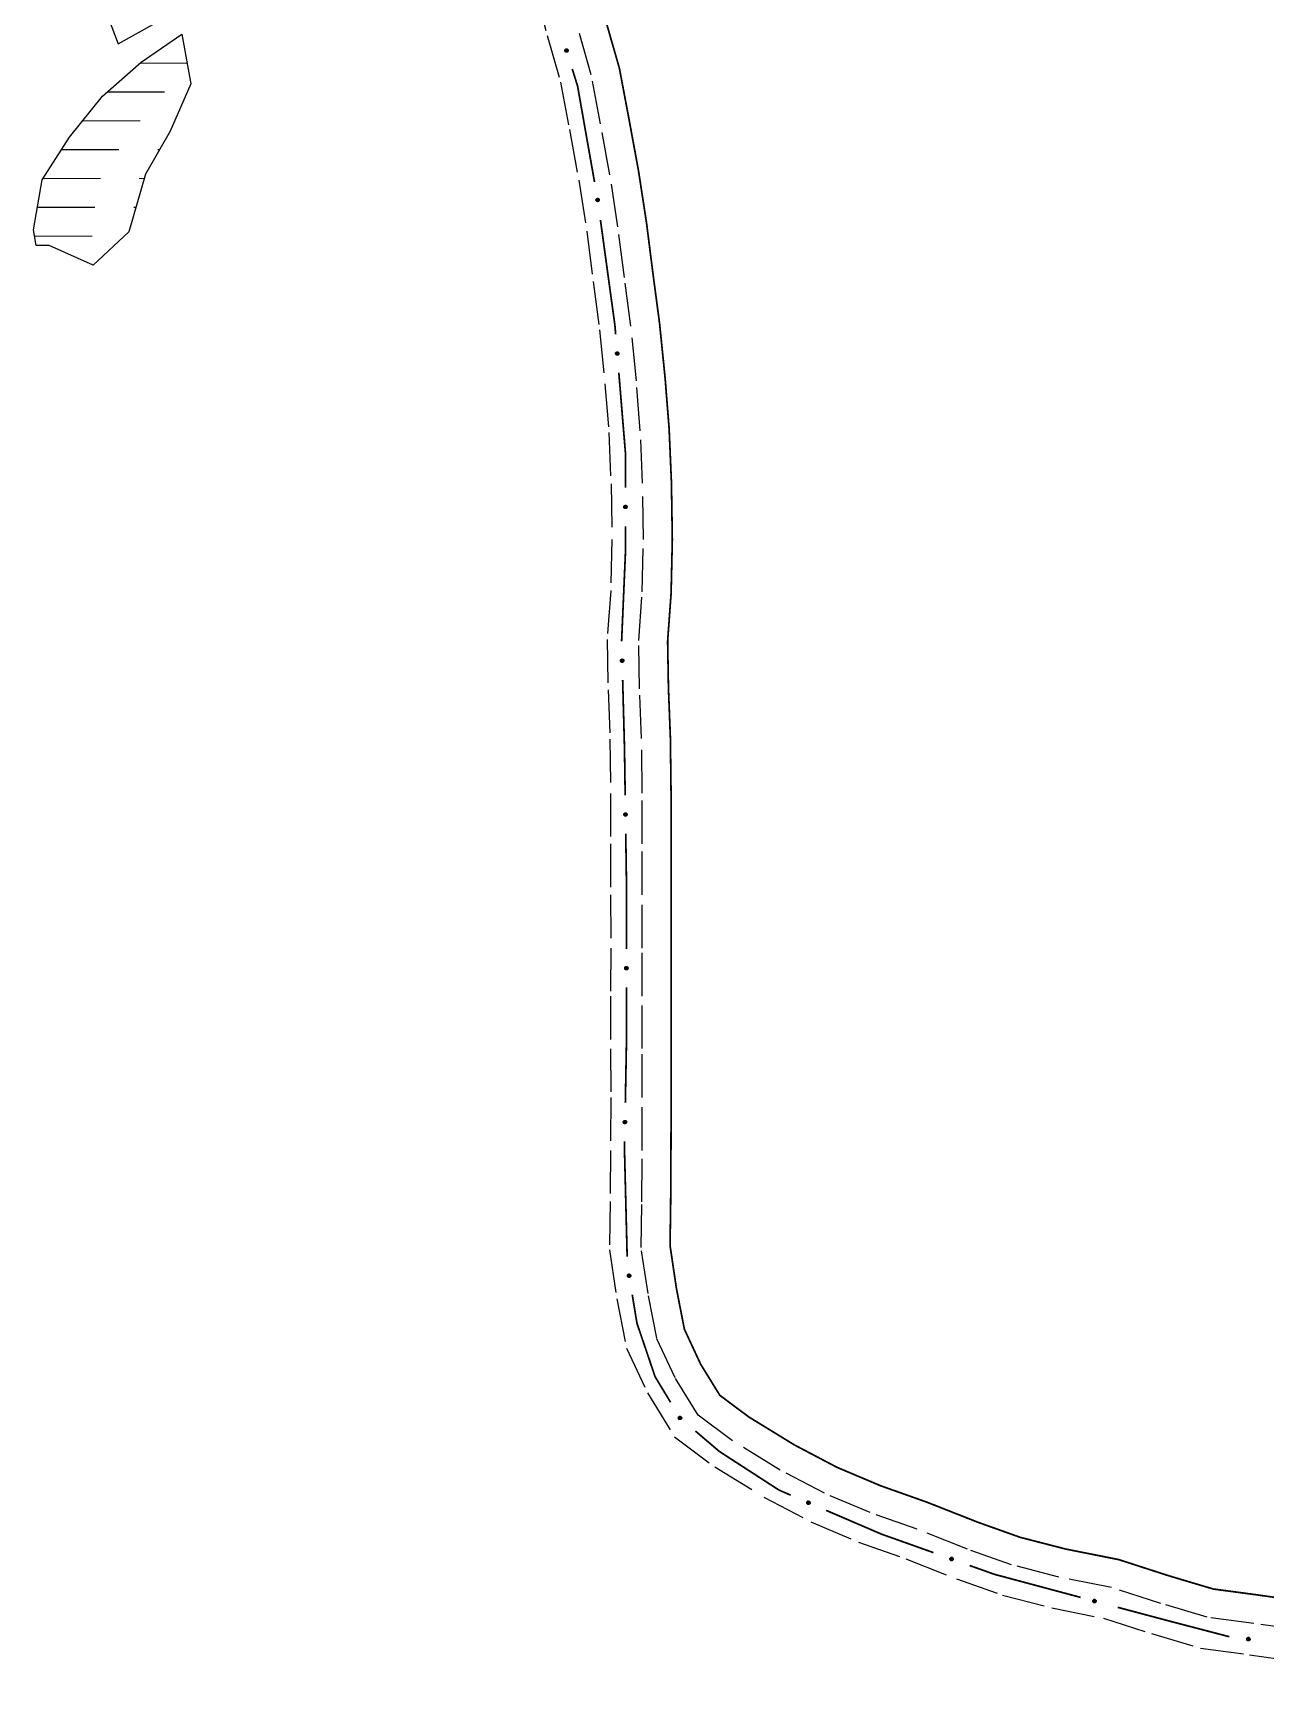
# Model space of a CAD drawing. Extents: x 208948 to 212966, y 4875285 to 4878160.
# Drawn here: x 210506.6 to 210634.7, y 4876508.2 to 4876681.8 of the extents above; entities that cross this region are included whole.
import ezdxf

# ---------------------------------------------------------------- set-up
doc = ezdxf.new("R2010")
doc.units = 0
doc.header["$LTSCALE"] = 1.5
doc.header["$MEASUREMENT"] = 0
for name, pattern in [('TRACO_00', [10, -10]), ('TRACO_12', [2.5, 2, -0.5]), ('TRACO_25', [8, 3, -1, 1, -1, 1, -1])]:
    doc.linetypes.add(name, pattern=pattern)
for name, color, linetype in [('HD-AREA-SUJ-INUND', 160, 'CONTINUOUS'), ('RU-QUADRA', 210, 'CONTINUOUS'), ('SV-EIXO-RUA-N-PAV', 6, 'CONTINUOUS'), ('SV-RUA-NAO-PAV', 7, 'CONTINUOUS')]:
    doc.layers.add(name, color=color, linetype=linetype)

# ---------------------------------------------------------------- blocks, each defined once
blk = doc.blocks.new('*X12')
at = {"layer": 'HD-AREA-SUJ-INUND', "const_width": 0.13}
for points in [[(210521.991745, 4876681.700356), (210522.023579, 4876681.700356)], [(210517.705548, 4876678.70028), (210521.705548, 4876678.701092)], [(210521.705548, 4876678.701092), (210522.570095, 4876678.700328)], [(210514.262289, 4876675.700212), (210520.262289, 4876675.701144)], [(210511.708856, 4876672.700154), (210517.708856, 4876672.701023)], [(210509.515739, 4876669.700099), (210515.515739, 4876669.700941)], [(210519.515739, 4876669.701503), (210519.718053, 4876669.700201)], [(210507.596787, 4876666.700047), (210513.596787, 4876666.700876)], [(210517.596787, 4876666.701429), (210518.126644, 4876666.700152)], [(210507.012415, 4876663.700008), (210513.012415, 4876663.700848)], [(210517.012415, 4876663.701409), (210517.256632, 4876663.70011)], [(210506.720737, 4876660.699972), (210512.720737, 4876660.700854)]]:
    blk.add_lwpolyline(points, dxfattribs=at)

msp = doc.modelspace()

# ---------------------------------------------------------------- linework, layer by layer
at = {"layer": 'HD-AREA-SUJ-INUND', "linetype": 'TRACO_00'}
msp.add_polyline3d([(210506.6, 4876661.36, 12.201756), (210507.52, 4876666.58, 12.201756), (210510.36, 4876671.02, 12.201756), (210513.78, 4876675.28, 12.201756), (210517.82, 4876678.8, 12.201756), (210522.02, 4876681.72, 12.201756), (210522.96, 4876676.56, 12.201756), (210520.82, 4876671.62, 12.201756), (210518.26, 4876667.16, 12.201756), (210516.52, 4876661.16, 12.201756), (210512.82, 4876657.7, 12.201756), (210508.24, 4876659.72, 12.201756), (210506.9, 4876659.72, 12.201756)], close=True, dxfattribs=at)
at = {"layer": 'RU-QUADRA', "linetype": 'TRACO_12', "const_width": 0.18, "flags": 128}
msp.add_lwpolyline([(210632.570808, 4876716.264493), (210636.520245, 4876712.562251), (210638.236401, 4876710.583687), (210642.658217, 4876707.073477), (210647.452532, 4876703.156293), (210651.737606, 4876699.659278), (210655.957471, 4876695.799171), (210659.777368, 4876691.920807), (210663.52981, 4876687.768104), (210667.326139, 4876683.932333), (210670.934217, 4876679.506955), (210674.794872, 4876675.506998), (210678.279344, 4876671.067741), (210681.6938, 4876667.077592), (210684.828567, 4876662.86118), (210688.97736, 4876658.064771), (210692.983246, 4876653.201202), (210696.446148, 4876649.489527), (210699.564415, 4876645.572205), (210703.156268, 4876640.975429), (210706.216966, 4876636.971434), (210709.650542, 4876632.682012), (210714.153307, 4876627.553033), (210717.442642, 4876623.203914), (210720.863342, 4876619.301707), (210724.20833, 4876614.976975), (210727.687177, 4876610.689093), (210731.153878, 4876606.568671), (210734.887277, 4876601.62831), (210739.132032, 4876597.434451), (210741.254088, 4876595.000158), (210748.469239, 4876589.089614), (210753.721705, 4876586.578935), (210758.260288, 4876584.09401), (210763.25315, 4876582.23742), (210768.394427, 4876580.444412), (210773.276003, 4876578.435576), (210779.104873, 4876577.265947), (210783.193331, 4876574.966189), (210788.845025, 4876573.173389), (210793.536731, 4876571.448769), (210797.406789, 4876569.664419), (210799.70541, 4876567.710591), (210800.861616, 4876564.61514), (210801.873581, 4876559.875341), (210802.448413, 4876554.98028), (210802.610398, 4876550.01594), (210802.832602, 4876544.279032), (210803.088993, 4876539.230773), (210802.317763, 4876534.77182), (210801.579537, 4876529.245675), (210801.154994, 4876523.909934), (210800.330301, 4876519.728159), (210798.78443, 4876515.504903), (210796.563816, 4876511.95192), (210794.12119, 4876509.368987), (210791.690033, 4876508.405795), (210787.676578, 4876508.245257), (210783.014476, 4876508.307896), (210778.835072, 4876508.872452), (210773.842492, 4876510.221023), (210768.283342, 4876511.400567), (210762.490567, 4876512.047746), (210756.838817, 4876512.629543), (210750.8009, 4876512.892501), (210745.588327, 4876513.315408), (210740.050921, 4876513.711663), (210734.689468, 4876513.996429), (210729.096094, 4876514.573681), (210723.693143, 4876514.906811), (210718.532268, 4876515.087191), (210713.046434, 4876515.406367), (210707.678207, 4876515.61827), (210702.388457, 4876515.84457), (210696.991394, 4876516.612835), (210691.68083, 4876517.222761), (210686.405575, 4876517.528726), (210680.963616, 4876517.673569), (210675.390156, 4876517.673579), (210669.929411, 4876517.673569), (210664.53838, 4876517.724047), (210659.030321, 4876517.634566), (210654.021299, 4876517.732398), (210648.874121, 4876517.830627), (210645.593199, 4876517.991773), (210639.037686, 4876518.627565), (210633.907023, 4876519.354901), (210629.279831, 4876519.973072), (210624.712478, 4876521.331658), (210619.455743, 4876523.031125), (210613.900646, 4876524.138006), (210609.194031, 4876525.353501), (210604.787757, 4876526.923871), (210599.53406, 4876528.995329), (210594.677923, 4876530.71911), (210590.132201, 4876532.64371), (210585.739698, 4876534.954111), (210580.981285, 4876537.875299), (210577.979102, 4876540.11798), (210575.982161, 4876543.354158), (210574.290027, 4876546.995755), (210573.464294, 4876551.21525), (210572.800066, 4876555.690052), (210572.863322, 4876560.208335), (210572.893505, 4876565.570892), (210572.913592, 4876571.094766), (210572.903559, 4876576.186185), (210572.903569, 4876581.643707), (210572.913581, 4876586.649388), (210572.903569, 4876592.195677), (210572.903559, 4876597.500046), (210572.903569, 4876602.778992), (210572.832053, 4876608.541175), (210572.631463, 4876613.696337), (210572.54748, 4876618.567364), (210572.908428, 4876623.562114), (210573.034679, 4876629.127656), (210572.941464, 4876635.114144), (210572.702944, 4876640.651937), (210572.288587, 4876645.914278), (210571.701486, 4876651.692586), (210571.021317, 4876656.798933), (210570.353233, 4876662.082869), (210569.506145, 4876667.578606), (210568.517046, 4876672.942174), (210567.530976, 4876678.169406), (210566.079515, 4876683.244298), (210565.095102, 4876686.981994), (210565.484271, 4876691.425011), (210565.821928, 4876697.949688), (210565.714398, 4876702.276178), (210569.869184, 4876712.845231), (210571.986666, 4876718.151165), (210574.150531, 4876722.575757), (210577.662177, 4876726.71871), (210580.330905, 4876731.556707), (210582.33456, 4876736.380826), (210585.050636, 4876742.439729), (210586.930809, 4876746.408983), (210588.891276, 4876751.636896), (210589.271955, 4876753.657619), (210591.380265, 4876751.276111), (210597.604073, 4876745.091231), (210601.845355, 4876741.575039), (210605.7574, 4876737.781242), (210607.417249, 4876736.247344), (210609.556555, 4876734.27037), (210613.559197, 4876731.0927), (210617.809117, 4876727.626454), (210621.867449, 4876724.516425), (210625.89759, 4876721.649014), (210629.993987, 4876718.179008)], close=True, dxfattribs=at)
at = {"layer": 'SV-EIXO-RUA-N-PAV'}
for points in [[(210561.974855, 4876679.842119), (210561.931262, 4876679.864293), (210561.89833, 4876679.892265), (210561.877578, 4876679.9235), (210561.866437, 4876679.955884), (210561.858771, 4876679.990297), (210561.858697, 4876680.026698), (210561.867564, 4876680.067118), (210561.889501, 4876680.111003), (210561.920372, 4876680.142856), (210561.949907, 4876680.164839), (210561.983005, 4876680.1784), (210562.016561, 4876680.185287), (210562.054375, 4876680.184114), (210562.095248, 4876680.174728), (210562.138843, 4876680.151602), (210562.170941, 4876680.123958), (210562.190219, 4876680.093218), (210562.203642, 4876680.059857), (210562.211048, 4876680.02463), (210562.210914, 4876679.988897), (210562.20139, 4876679.947761), (210562.177995, 4876679.905035), (210562.150788, 4876679.872707), (210562.120328, 4876679.853002), (210562.087186, 4876679.840527), (210562.052763, 4876679.832418), (210562.016175, 4876679.83082), (210561.974855, 4876679.842119)], [(210565.190787, 4876664.309521), (210565.150327, 4876664.336998), (210565.121171, 4876664.368886), (210565.104509, 4876664.402482), (210565.097526, 4876664.436008), (210565.094246, 4876664.471112), (210565.098747, 4876664.507234), (210565.112623, 4876664.546219), (210565.139901, 4876664.587), (210565.174531, 4876664.61472), (210565.206594, 4876664.632817), (210565.241134, 4876664.642111), (210565.275289, 4876664.644727), (210565.312656, 4876664.638811), (210565.352026, 4876664.624363), (210565.392369, 4876664.595941), (210565.420738, 4876664.564483), (210565.436001, 4876664.531564), (210565.445124, 4876664.496781), (210565.448044, 4876664.460902), (210565.443421, 4876664.425469), (210565.428803, 4876664.385856), (210565.400223, 4876664.346409), (210565.36917, 4876664.317757), (210565.336475, 4876664.302036), (210565.302028, 4876664.293824), (210565.266859, 4876664.290106), (210565.23036, 4876664.293119), (210565.190787, 4876664.309521)], [(210567.209298, 4876648.348867), (210567.171547, 4876648.379962), (210567.14546, 4876648.414406), (210567.131972, 4876648.449397), (210567.128114, 4876648.483425), (210567.128089, 4876648.518682), (210567.135906, 4876648.554234), (210567.153322, 4876648.591771), (210567.184249, 4876648.629859), (210567.22129, 4876648.654263), (210567.254887, 4876648.669323), (210567.290138, 4876648.675389), (210567.324388, 4876648.674839), (210567.361049, 4876648.665498), (210567.398917, 4876648.647477), (210567.436464, 4876648.615452), (210567.461807, 4876648.581509), (210567.473965, 4876648.547322), (210567.479838, 4876648.511844), (210567.479433, 4876648.475849), (210567.471558, 4876648.440995), (210567.453345, 4876648.402901), (210567.421246, 4876648.366261), (210567.38768, 4876648.340598), (210567.353672, 4876648.327963), (210567.318614, 4876648.322967), (210567.283252, 4876648.322511), (210567.247187, 4876648.328881), (210567.209298, 4876648.348867)], [(210568.050396, 4876632.392516), (210568.015326, 4876632.426606), (210567.992156, 4876632.463076), (210567.981586, 4876632.499056), (210567.980536, 4876632.533286), (210567.983406, 4876632.568426), (210567.994116, 4876632.603216), (210568.014556, 4876632.639196), (210568.048506, 4876632.674616), (210568.087426, 4876632.695896), (210568.122146, 4876632.708146), (210568.157776, 4876632.711296), (210568.191866, 4876632.707936), (210568.227636, 4876632.695616), (210568.263896, 4876632.674546), (210568.298686, 4876632.639546), (210568.321156, 4876632.603636), (210568.330466, 4876632.568566), (210568.333406, 4876632.532726), (210568.330046, 4876632.496886), (210568.319336, 4876632.462796), (210568.298056, 4876632.426326), (210568.263056, 4876632.392446), (210568.227496, 4876632.369626), (210568.192566, 4876632.359826), (210568.157216, 4876632.357726), (210568.121936, 4876632.360176), (210568.086516, 4876632.369486), (210568.050396, 4876632.392516)], [(210567.710906, 4876616.398956), (210567.674935, 4876616.432095), (210567.650797, 4876616.467931), (210567.639268, 4876616.503615), (210567.637301, 4876616.537805), (210567.639229, 4876616.573009), (210567.649004, 4876616.608074), (210567.668473, 4876616.644588), (210567.701463, 4876616.680904), (210567.739799, 4876616.703219), (210567.774179, 4876616.716394), (210567.809711, 4876616.720497), (210567.843879, 4876616.718051), (210567.879966, 4876616.706693), (210567.916777, 4876616.686602), (210567.952492, 4876616.652546), (210567.975916, 4876616.61725), (210567.986161, 4876616.582442), (210567.99006, 4876616.546694), (210567.987661, 4876616.510777), (210567.977867, 4876616.476412), (210567.957572, 4876616.439385), (210567.923491, 4876616.40458), (210567.888555, 4876616.380816), (210567.8539, 4876616.370085), (210567.818619, 4876616.367039), (210567.783286, 4876616.368543), (210567.747629, 4876616.376901), (210567.710906, 4876616.398956)], [(210568.054351, 4876600.404259), (210568.018783, 4876600.43783), (210567.99508, 4876600.473955), (210567.983982, 4876600.509776), (210567.982428, 4876600.543987), (210567.984781, 4876600.579165), (210567.994979, 4876600.614109), (210568.014887, 4876600.650386), (210568.048313, 4876600.686301), (210568.086916, 4876600.708151), (210568.121452, 4876600.72091), (210568.157032, 4876600.724584), (210568.191167, 4876600.721726), (210568.227115, 4876600.709933), (210568.263681, 4876600.689398), (210568.298982, 4876600.654914), (210568.321977, 4876600.619338), (210568.331802, 4876600.584409), (210568.335268, 4876600.548616), (210568.332436, 4876600.51273), (210568.322228, 4876600.478486), (210568.301487, 4876600.441707), (210568.266989, 4876600.407316), (210568.231768, 4876600.383976), (210568.196986, 4876600.373663), (210568.161671, 4876600.371044), (210568.126359, 4876600.372975), (210568.090805, 4876600.381763), (210568.054351, 4876600.404259)], [(210568.149922, 4876584.406581), (210568.114852, 4876584.440671), (210568.091682, 4876584.477141), (210568.081112, 4876584.513121), (210568.080062, 4876584.547351), (210568.082932, 4876584.582491), (210568.093642, 4876584.617281), (210568.114082, 4876584.653261), (210568.148032, 4876584.688681), (210568.186952, 4876584.709961), (210568.221672, 4876584.722211), (210568.257302, 4876584.725361), (210568.291392, 4876584.722001), (210568.327162, 4876584.709681), (210568.363422, 4876584.688611), (210568.398212, 4876584.653611), (210568.420682, 4876584.617701), (210568.429992, 4876584.582631), (210568.432932, 4876584.546791), (210568.429572, 4876584.510951), (210568.418862, 4876584.476861), (210568.397582, 4876584.440391), (210568.362582, 4876584.406511), (210568.327022, 4876584.383691), (210568.292092, 4876584.373891), (210568.256742, 4876584.371791), (210568.221462, 4876584.374241), (210568.186042, 4876584.383551), (210568.149922, 4876584.406581)], [(210568.000748, 4876568.409969), (210567.966309, 4876568.444697), (210567.943812, 4876568.481586), (210567.933904, 4876568.517753), (210567.933482, 4876568.551997), (210567.936996, 4876568.587078), (210567.948343, 4876568.621666), (210567.969439, 4876568.657265), (210568.004034, 4876568.692056), (210568.043337, 4876568.712619), (210568.078276, 4876568.72423), (210568.113958, 4876568.726725), (210568.147981, 4876568.722741), (210568.183519, 4876568.709766), (210568.219386, 4876568.688035), (210568.253528, 4876568.652402), (210568.275335, 4876568.616086), (210568.284001, 4876568.580851), (210568.286283, 4876568.544963), (210568.282266, 4876568.509191), (210568.270932, 4876568.475303), (210568.248986, 4876568.43923), (210568.213371, 4876568.405998), (210568.177398, 4876568.383834), (210568.142294, 4876568.374676), (210568.106912, 4876568.373225), (210568.071683, 4876568.376322), (210568.036439, 4876568.38628), (210568.000748, 4876568.409969)], [(210568.458877, 4876552.411249), (210568.418754, 4876552.439217), (210568.38999, 4876552.471458), (210568.373738, 4876552.505254), (210568.367165, 4876552.538863), (210568.364312, 4876552.574005), (210568.369253, 4876552.610069), (210568.383603, 4876552.648882), (210568.411376, 4876552.689328), (210568.44634, 4876552.716624), (210568.478621, 4876552.734329), (210568.513272, 4876552.743202), (210568.547457, 4876552.745401), (210568.584749, 4876552.73903), (210568.62394, 4876552.724103), (210568.663934, 4876552.695192), (210568.691917, 4876552.66339), (210568.706778, 4876552.630289), (210568.715477, 4876552.595396), (210568.717959, 4876552.559485), (210568.712905, 4876552.524111), (210568.697806, 4876552.484679), (210568.668747, 4876552.445583), (210568.637348, 4876552.417311), (210568.604463, 4876552.401989), (210568.569918, 4876552.394198), (210568.534707, 4876552.390909), (210568.498247, 4876552.394366), (210568.458877, 4876552.411249)], [(210573.813601, 4876537.593666), (210573.765952, 4876537.604692), (210573.727254, 4876537.623912), (210573.699592, 4876537.649232), (210573.680982, 4876537.67798), (210573.665256, 4876537.709536), (210573.65642, 4876537.744848), (210573.655294, 4876537.786213), (210573.66602, 4876537.83409), (210573.688314, 4876537.872438), (210573.711687, 4876537.900885), (210573.740546, 4876537.922016), (210573.771457, 4876537.93678), (210573.808441, 4876537.944745), (210573.850372, 4876537.945477), (210573.898253, 4876537.933527), (210573.936061, 4876537.914424), (210573.962174, 4876537.889231), (210573.983234, 4876537.860083), (210573.998903, 4876537.827675), (210574.007377, 4876537.792961), (210574.008038, 4876537.750742), (210573.995617, 4876537.70364), (210573.976995, 4876537.665713), (210573.952175, 4876537.639253), (210573.923011, 4876537.619165), (210573.891553, 4876537.603007), (210573.856426, 4876537.592647), (210573.813601, 4876537.593666)], [(210587.278346, 4876528.787937), (210587.233177, 4876528.769183), (210587.190521, 4876528.7623), (210587.153291, 4876528.7668), (210587.121429, 4876528.779355), (210587.09028, 4876528.79587), (210587.062548, 4876528.81945), (210587.037566, 4876528.852439), (210587.018435, 4876528.897618), (210587.014256, 4876528.941778), (210587.016715, 4876528.978514), (210587.027893, 4876529.012491), (210587.044444, 4876529.042483), (210587.06989, 4876529.070479), (210587.103568, 4876529.095469), (210587.149463, 4876529.113607), (210587.191328, 4876529.120068), (210587.227224, 4876529.11477), (210587.261312, 4876529.103316), (210587.292911, 4876529.086073), (210587.319999, 4876529.06277), (210587.3451, 4876529.028816), (210587.362402, 4876528.983281), (210587.369322, 4876528.941599), (210587.364529, 4876528.905638), (210587.352497, 4876528.872333), (210587.336312, 4876528.840888), (210587.31377, 4876528.812025), (210587.278346, 4876528.787937)], [(210602.168475, 4876522.935836), (210602.124599, 4876522.914227), (210602.082471, 4876522.904628), (210602.04503, 4876522.906735), (210602.012429, 4876522.917224), (210601.980286, 4876522.931711), (210601.951102, 4876522.953467), (210601.924059, 4876522.984789), (210601.902074, 4876523.02865), (210601.895077, 4876523.072453), (210601.895179, 4876523.10927), (210601.904159, 4876523.143894), (210601.918755, 4876523.174883), (210601.942357, 4876523.204451), (210601.974366, 4876523.231546), (210602.019005, 4876523.252586), (210602.060371, 4876523.261713), (210602.096532, 4876523.258724), (210602.131283, 4876523.249476), (210602.163921, 4876523.234293), (210602.192446, 4876523.212771), (210602.219669, 4876523.180494), (210602.239851, 4876523.13616), (210602.249426, 4876523.095007), (210602.246945, 4876523.058813), (210602.23707, 4876523.024805), (210602.222932, 4876522.992389), (210602.202284, 4876522.962142), (210602.168475, 4876522.935836)], [(210617.0385, 4876518.570834), (210616.996495, 4876518.545782), (210616.955271, 4876518.532841), (210616.917782, 4876518.531943), (210616.884446, 4876518.539788), (210616.851246, 4876518.551655), (210616.820414, 4876518.571004), (210616.79095, 4876518.60006), (210616.765523, 4876518.64202), (210616.755041, 4876518.685122), (210616.752195, 4876518.721829), (210616.758373, 4876518.75706), (210616.770442, 4876518.789119), (210616.7916, 4876518.820482), (210616.821337, 4876518.850053), (210616.864148, 4876518.874599), (210616.90465, 4876518.88701), (210616.940935, 4876518.886926), (210616.976314, 4876518.88049), (210617.010064, 4876518.867968), (210617.04022, 4876518.8488), (210617.06994, 4876518.818807), (210617.093607, 4876518.77623), (210617.106446, 4876518.735976), (210617.106872, 4876518.6997), (210617.099751, 4876518.665011), (210617.088254, 4876518.631567), (210617.070094, 4876518.599763), (210617.0385, 4876518.570834)], [(210633.06081, 4876514.630424), (210633.022421, 4876514.60012), (210632.983231, 4876514.581924), (210632.946177, 4876514.576157), (210632.912104, 4876514.579598), (210632.877643, 4876514.587044), (210632.844555, 4876514.602217), (210632.811561, 4876514.627192), (210632.780891, 4876514.665488), (210632.76489, 4876514.706859), (210632.757292, 4876514.742884), (210632.758834, 4876514.77862), (210632.766629, 4876514.811977), (210632.783527, 4876514.845825), (210632.809163, 4876514.879014), (210632.848417, 4876514.908922), (210632.88696, 4876514.926497), (210632.922947, 4876514.931134), (210632.958864, 4876514.929356), (210632.993955, 4876514.921332), (210633.026349, 4876514.906251), (210633.059719, 4876514.880379), (210633.088725, 4876514.841244), (210633.106692, 4876514.803002), (210633.111834, 4876514.76709), (210633.109287, 4876514.731769), (210633.102239, 4876514.697114), (210633.088371, 4876514.663218), (210633.06081, 4876514.630424)]]:
    msp.add_lwpolyline(points, close=True, dxfattribs=at)
for points in [[(210561.931262, 4876679.864293), (210561.858697, 4876680.026698)], [(210561.89833, 4876679.892265), (210561.858771, 4876679.990297)], [(210561.91242, 4876679.880158), (210561.862298, 4876680.000334)], [(210561.9516, 4876679.855162), (210561.865723, 4876680.039969)], [(210561.974855, 4876679.842119), (210561.867564, 4876680.067118)], [(210561.996983, 4876679.837805), (210561.881373, 4876680.086252)], [(210562.016175, 4876679.83082), (210561.889501, 4876680.111003)], [(210562.033203, 4876679.836179), (210561.905873, 4876680.122421)], [(210562.052763, 4876679.832418), (210561.920372, 4876680.142856)], [(210562.067806, 4876679.839765), (210561.93491, 4876680.148568)], [(210562.087186, 4876679.840527), (210561.949907, 4876680.164839)], [(210562.1034, 4876679.849373), (210561.969472, 4876680.170714)], [(210562.120328, 4876679.853002), (210561.983005, 4876680.1784)], [(210562.135265, 4876679.866397), (210562.001156, 4876680.179109)], [(210562.150788, 4876679.872707), (210562.016561, 4876680.185287)], [(210562.164705, 4876679.891241), (210562.037871, 4876680.180494)], [(210562.177995, 4876679.905035), (210562.054375, 4876680.184114)], [(210562.187094, 4876679.929612), (210562.076202, 4876680.176665)], [(210562.20139, 4876679.947761), (210562.095248, 4876680.174728)], [(210562.202249, 4876679.972884), (210562.119787, 4876680.155892)], [(210562.210914, 4876679.988897), (210562.138843, 4876680.151602)], [(210562.209089, 4876680.01072), (210562.157259, 4876680.131796)], [(210562.211048, 4876680.02463), (210562.170941, 4876680.123958)], [(210565.121171, 4876664.368886), (210565.094246, 4876664.471112)], [(210565.150327, 4876664.336998), (210565.098747, 4876664.507234)], [(210565.133628, 4876664.355104), (210565.099006, 4876664.480627)], [(210565.169356, 4876664.325383), (210565.107385, 4876664.519517)], [(210565.190787, 4876664.309521), (210565.112623, 4876664.546219)], [(210565.212198, 4876664.30246), (210565.128727, 4876664.563466)], [(210565.23036, 4876664.293119), (210565.139901, 4876664.587)], [(210565.247927, 4876664.296295), (210565.157579, 4876664.596269)], [(210565.266859, 4876664.290106), (210565.174531, 4876664.61472)], [(210565.282706, 4876664.295504), (210565.189671, 4876664.61856)], [(210565.302028, 4876664.293824), (210565.206594, 4876664.632817)], [(210565.319225, 4876664.300563), (210565.226743, 4876664.636187)], [(210565.336475, 4876664.302036), (210565.241134, 4876664.642111)], [(210565.352977, 4876664.313447), (210565.25923, 4876664.640534)], [(210565.36917, 4876664.317757), (210565.275289, 4876664.644727)], [(210565.385306, 4876664.334394), (210565.295828, 4876664.637293)], [(210565.400223, 4876664.346409), (210565.312656, 4876664.638811)], [(210565.412339, 4876664.369648), (210565.333374, 4876664.628678)], [(210565.428803, 4876664.385856), (210565.352026, 4876664.624363)], [(210565.432812, 4876664.410672), (210565.374003, 4876664.602593)], [(210565.443421, 4876664.425469), (210565.392369, 4876664.595941)], [(210565.444353, 4876664.447349), (210565.40815, 4876664.573979)], [(210565.448044, 4876664.460902), (210565.420738, 4876664.564483)], [(210567.14546, 4876648.414406), (210567.128089, 4876648.518682)], [(210567.156592, 4876648.399533), (210567.133707, 4876648.527716)], [(210567.171547, 4876648.379962), (210567.135906, 4876648.554234)], [(210567.189423, 4876648.36664), (210567.145641, 4876648.565667)], [(210567.209298, 4876648.348867), (210567.153322, 4876648.591771)], [(210567.229966, 4876648.33986), (210567.17095, 4876648.607457)], [(210567.247187, 4876648.328881), (210567.184249, 4876648.629859)], [(210567.264972, 4876648.330422), (210567.202706, 4876648.637457)], [(210567.283252, 4876648.322511), (210567.22129, 4876648.654263)], [(210567.29953, 4876648.326424), (210567.23672, 4876648.656689)], [(210567.318614, 4876648.322967), (210567.254887, 4876648.669323)], [(210567.33636, 4876648.328089), (210567.275261, 4876648.670818)], [(210567.353672, 4876648.327963), (210567.290138, 4876648.675389)], [(210567.371157, 4876648.337802), (210567.308011, 4876648.672147)], [(210567.38768, 4876648.340598), (210567.324388, 4876648.674839)], [(210567.405283, 4876648.355675), (210567.344153, 4876648.665541)], [(210567.421246, 4876648.366261), (210567.361049, 4876648.665498)], [(210567.435455, 4876648.388282), (210567.380743, 4876648.653496)], [(210567.453345, 4876648.402901), (210567.398917, 4876648.647477)], [(210567.459628, 4876648.427241), (210567.41879, 4876648.623771)], [(210567.471558, 4876648.440995), (210567.436464, 4876648.615452)], [(210567.474506, 4876648.462695), (210567.45015, 4876648.592126)], [(210567.479433, 4876648.475849), (210567.461807, 4876648.581509)], [(210567.992156, 4876632.463076), (210567.983406, 4876632.568426)], [(210568.002028, 4876632.447338), (210567.989747, 4876632.576968)], [(210568.015326, 4876632.426606), (210567.994116, 4876632.603216)], [(210568.032048, 4876632.411861), (210568.004757, 4876632.61381)], [(210568.050396, 4876632.392516), (210568.014556, 4876632.639196)], [(210568.070254, 4876632.381841), (210568.033412, 4876632.653381)], [(210568.086516, 4876632.369486), (210568.048506, 4876632.674616)], [(210568.104367, 4876632.369561), (210568.067525, 4876632.680672)], [(210568.121936, 4876632.360176), (210568.087426, 4876632.695896)], [(210568.13848, 4876632.362738), (210568.103003, 4876632.697046)], [(210568.157216, 4876632.357726), (210568.122146, 4876632.708146)], [(210568.175323, 4876632.361374), (210568.142574, 4876632.707962)], [(210568.192566, 4876632.359826), (210568.157776, 4876632.711296)], [(210568.2108, 4876632.368196), (210568.175323, 4876632.706598)], [(210568.227496, 4876632.369626), (210568.191866, 4876632.707936)], [(210568.246278, 4876632.383206), (210568.2108, 4876632.697046)], [(210568.263056, 4876632.392446), (210568.227636, 4876632.695616)], [(210568.279026, 4876632.413225), (210568.246278, 4876632.682036)], [(210568.298056, 4876632.426326), (210568.263896, 4876632.674546)], [(210568.306317, 4876632.450067), (210568.281755, 4876632.649288)], [(210568.319336, 4876632.462796), (210568.298686, 4876632.639546)], [(210568.324055, 4876632.484181), (210568.31041, 4876632.615175)], [(210568.330046, 4876632.496886), (210568.321156, 4876632.603636)], [(210567.650797, 4876616.467931), (210567.639229, 4876616.573009)], [(210567.661087, 4876616.452464), (210567.64534, 4876616.581718)], [(210567.674935, 4876616.432095), (210567.649004, 4876616.608074)], [(210567.692046, 4876616.417803), (210567.659358, 4876616.618949)], [(210567.710906, 4876616.398956), (210567.668473, 4876616.644588)], [(210567.731043, 4876616.388817), (210567.686943, 4876616.659273)], [(210567.747629, 4876616.376901), (210567.701463, 4876616.680904)], [(210567.765472, 4876616.377454), (210567.720313, 4876616.687468)], [(210567.783286, 4876616.368543), (210567.739799, 4876616.703219)], [(210567.799756, 4876616.371548), (210567.755339, 4876616.704786)], [(210567.818619, 4876616.367039), (210567.774179, 4876616.716394)], [(210567.836621, 4876616.37117), (210567.794604, 4876616.716758)], [(210567.8539, 4876616.370085), (210567.809711, 4876616.720497)], [(210567.871903, 4876616.37894), (210567.827377, 4876616.716271)], [(210567.888555, 4876616.380816), (210567.843879, 4876616.718051)], [(210567.906966, 4876616.394895), (210567.863098, 4876616.707672)], [(210567.923491, 4876616.40458), (210567.879966, 4876616.706693)], [(210567.938899, 4876616.42578), (210567.898965, 4876616.693618)], [(210567.957572, 4876616.439385), (210567.916777, 4876616.686602)], [(210567.965194, 4876616.46334), (210567.935307, 4876616.661831)], [(210567.977867, 4876616.476412), (210567.952492, 4876616.652546)], [(210567.982013, 4876616.497916), (210567.964865, 4876616.628497)], [(210567.987661, 4876616.510777), (210567.975916, 4876616.61725)], [(210567.99508, 4876600.473955), (210567.984781, 4876600.579165)], [(210568.005182, 4876600.458365), (210567.990997, 4876600.5878)], [(210568.018783, 4876600.43783), (210567.994979, 4876600.614109)], [(210568.03572, 4876600.423333), (210568.005463, 4876600.624859)], [(210568.054351, 4876600.404259), (210568.014887, 4876600.650386)], [(210568.074364, 4876600.393878), (210568.033533, 4876600.664847)], [(210568.090805, 4876600.381763), (210568.048313, 4876600.686301)], [(210568.108654, 4876600.382101), (210568.067241, 4876600.692636)], [(210568.126359, 4876600.372975), (210568.086916, 4876600.708151)], [(210568.142864, 4876600.37578), (210568.102474, 4876600.70953)], [(210568.161671, 4876600.371044), (210568.121452, 4876600.72091)], [(210568.179722, 4876600.374958), (210568.14188, 4876600.721027)], [(210568.196986, 4876600.373663), (210568.157032, 4876600.724584)], [(210568.215095, 4876600.382301), (210568.174645, 4876600.720145)], [(210568.231768, 4876600.383976), (210568.191167, 4876600.721726)], [(210568.250348, 4876600.397831), (210568.21026, 4876600.711116)], [(210568.266989, 4876600.407316), (210568.227115, 4876600.709933)], [(210568.282652, 4876600.428329), (210568.245954, 4876600.696629)], [(210568.301487, 4876600.441707), (210568.263681, 4876600.689398)], [(210568.309398, 4876600.465568), (210568.281909, 4876600.664406)], [(210568.322228, 4876600.478486), (210568.298982, 4876600.654914)], [(210568.326633, 4876600.499938), (210568.311063, 4876600.630718)], [(210568.332436, 4876600.51273), (210568.321977, 4876600.619338)], [(210568.091682, 4876584.477141), (210568.082932, 4876584.582491)], [(210568.101554, 4876584.461404), (210568.089273, 4876584.591033)], [(210568.114852, 4876584.440671), (210568.093642, 4876584.617281)], [(210568.131574, 4876584.425926), (210568.104283, 4876584.627875)], [(210568.149922, 4876584.406581), (210568.114082, 4876584.653261)], [(210568.16978, 4876584.395907), (210568.132938, 4876584.667447)], [(210568.186042, 4876584.383551), (210568.148032, 4876584.688681)], [(210568.203893, 4876584.383626), (210568.167051, 4876584.694737)], [(210568.221462, 4876584.374241), (210568.186952, 4876584.709961)], [(210568.238006, 4876584.376803), (210568.202529, 4876584.711111)], [(210568.256742, 4876584.371791), (210568.221672, 4876584.722211)], [(210568.274848, 4876584.375439), (210568.2421, 4876584.722027)], [(210568.292092, 4876584.373891), (210568.257302, 4876584.725361)], [(210568.310326, 4876584.382261), (210568.274848, 4876584.720663)], [(210568.327022, 4876584.383691), (210568.291392, 4876584.722001)], [(210568.345804, 4876584.397271), (210568.310326, 4876584.711111)], [(210568.362582, 4876584.406511), (210568.327162, 4876584.709681)], [(210568.378552, 4876584.427291), (210568.345804, 4876584.696102)], [(210568.397582, 4876584.440391), (210568.363422, 4876584.688611)], [(210568.405843, 4876584.464133), (210568.381281, 4876584.663353)], [(210568.418862, 4876584.476861), (210568.398212, 4876584.653611)], [(210568.423581, 4876584.498246), (210568.409936, 4876584.62924)], [(210568.429572, 4876584.510951), (210568.420682, 4876584.617701)], [(210567.943812, 4876568.481586), (210567.936996, 4876568.587078)], [(210567.953394, 4876568.46567), (210567.943493, 4876568.595503)], [(210567.966309, 4876568.444697), (210567.948343, 4876568.621666)], [(210567.982758, 4876568.429648), (210567.959177, 4876568.632064)], [(210568.000748, 4876568.409969), (210567.969439, 4876568.657265)], [(210568.020407, 4876568.398932), (210567.988553, 4876568.671102)], [(210568.036439, 4876568.38628), (210568.004034, 4876568.692056)], [(210568.054289, 4876568.386028), (210568.023161, 4876568.697762)], [(210568.071683, 4876568.376322), (210568.043337, 4876568.712619)], [(210568.088271, 4876568.37858), (210568.058933, 4876568.713483)], [(210568.106912, 4876568.373225), (210568.078276, 4876568.72423)], [(210568.125082, 4876568.37654), (210568.098697, 4876568.723671)], [(210568.142294, 4876568.374676), (210568.113958, 4876568.726725)], [(210568.160679, 4876568.382711), (210568.131415, 4876568.721706)], [(210568.177398, 4876568.383834), (210568.147981, 4876568.722741)], [(210568.196426, 4876568.397067), (210568.166712, 4876568.711505)], [(210568.213371, 4876568.405998), (210568.183519, 4876568.709766)], [(210568.22972, 4876568.426481), (210568.201908, 4876568.695847)], [(210568.248986, 4876568.43923), (210568.219386, 4876568.688035)], [(210568.257681, 4876568.462816), (210568.236779, 4876568.662453)], [(210568.270932, 4876568.475303), (210568.253528, 4876568.652402)], [(210568.276043, 4876568.496598), (210568.264803, 4876568.62782)], [(210568.282266, 4876568.509191), (210568.275335, 4876568.616086)], [(210568.38999, 4876552.471458), (210568.364312, 4876552.574005)], [(210568.402278, 4876552.457525), (210568.369188, 4876552.583461)], [(210568.418754, 4876552.439217), (210568.369253, 4876552.610069)], [(210568.437641, 4876552.427371), (210568.37804, 4876552.622246)], [(210568.458877, 4876552.411249), (210568.383603, 4876552.648882)], [(210568.480201, 4876552.403928), (210568.399916, 4876552.665931)], [(210568.498247, 4876552.394366), (210568.411376, 4876552.689328)], [(210568.515851, 4876552.397328), (210568.429165, 4876552.698381)], [(210568.534707, 4876552.390909), (210568.44634, 4876552.716624)], [(210568.550619, 4876552.396114), (210568.461526, 4876552.720279)], [(210568.569918, 4876552.394198), (210568.478621, 4876552.734329)], [(210568.587196, 4876552.400727), (210568.49881, 4876552.737453)], [(210568.604463, 4876552.401989), (210568.513272, 4876552.743202)], [(210568.621103, 4876552.413199), (210568.531348, 4876552.741404)], [(210568.637348, 4876552.417311), (210568.547457, 4876552.745401)], [(210568.653685, 4876552.433751), (210568.567903, 4876552.737718)], [(210568.668747, 4876552.445583), (210568.584749, 4876552.73903)], [(210568.681146, 4876552.468673), (210568.605342, 4876552.728645)], [(210568.697806, 4876552.484679), (210568.62394, 4876552.724103)], [(210568.702117, 4876552.509445), (210568.64565, 4876552.702067)], [(210568.712905, 4876552.524111), (210568.663934, 4876552.695192)], [(210568.714103, 4876552.545978), (210568.679446, 4876552.673039)], [(210568.717959, 4876552.559485), (210568.691917, 4876552.66339)], [(210573.813601, 4876537.593666), (210573.655294, 4876537.786213)], [(210573.765952, 4876537.604692), (210573.65642, 4876537.744848)], [(210573.78789, 4876537.600726), (210573.660044, 4876537.75942)], [(210573.836117, 4876537.594806), (210573.66409, 4876537.808109)], [(210573.727254, 4876537.623912), (210573.665256, 4876537.709536)], [(210573.856426, 4876537.592647), (210573.66602, 4876537.83409)], [(210573.743845, 4876537.615553), (210573.666263, 4876537.720127)], [(210573.871663, 4876537.601948), (210573.679161, 4876537.849113)], [(210573.891553, 4876537.603007), (210573.688314, 4876537.872438)], [(210573.904385, 4876537.613761), (210573.701048, 4876537.881482)], [(210573.923011, 4876537.619165), (210573.711687, 4876537.900885)], [(210573.936618, 4876537.631656), (210573.729262, 4876537.911298)], [(210573.952175, 4876537.639253), (210573.740546, 4876537.922016)], [(210573.963447, 4876537.655851), (210573.757992, 4876537.927075)], [(210573.976995, 4876537.665713), (210573.771457, 4876537.93678)], [(210573.98604, 4876537.687052), (210573.793294, 4876537.937258)], [(210573.995617, 4876537.70364), (210573.808441, 4876537.944745)], [(210573.998531, 4876537.729685), (210573.83142, 4876537.942771)], [(210574.008038, 4876537.750742), (210573.850372, 4876537.945477)], [(210574.002822, 4876537.775333), (210573.878724, 4876537.933104)], [(210574.007377, 4876537.792961), (210573.898253, 4876537.933527)], [(210574.000351, 4876537.813703), (210573.920895, 4876537.918739)], [(210573.998903, 4876537.827675), (210573.936061, 4876537.914424)], [(210587.336312, 4876528.840888), (210587.014256, 4876528.941778)], [(210587.352497, 4876528.872333), (210587.016715, 4876528.978514)], [(210587.31377, 4876528.812025), (210587.018435, 4876528.897618)], [(210587.340492, 4876528.8571), (210587.019352, 4876528.956543)], [(210587.320751, 4876528.828455), (210587.020383, 4876528.917483)], [(210587.356297, 4876528.890408), (210587.024952, 4876528.997209)], [(210587.364529, 4876528.905638), (210587.027893, 4876529.012491)], [(210587.295996, 4876528.801965), (210587.031981, 4876528.875365)], [(210587.278346, 4876528.787937), (210587.037566, 4876528.852439)], [(210587.364041, 4876528.925696), (210587.039139, 4876529.026756)], [(210587.369322, 4876528.941599), (210587.044444, 4876529.042483)], [(210587.253327, 4876528.778721), (210587.057018, 4876528.833411)], [(210587.364264, 4876528.964217), (210587.061927, 4876529.055577)], [(210587.233177, 4876528.769183), (210587.062548, 4876528.81945)], [(210587.362402, 4876528.983281), (210587.06989, 4876529.070479)], [(210587.208878, 4876528.765155), (210587.084936, 4876528.80507)], [(210587.349619, 4876529.00616), (210587.089728, 4876529.082242)], [(210587.190521, 4876528.7623), (210587.09028, 4876528.79587)], [(210587.3451, 4876529.028816), (210587.103568, 4876529.095469)], [(210587.326551, 4876529.045782), (210587.133826, 4876529.101901)], [(210587.319999, 4876529.06277), (210587.149463, 4876529.113607)], [(210587.302217, 4876529.075552), (210587.176483, 4876529.114753)], [(210587.292911, 4876529.086073), (210587.191328, 4876529.120068)], [(210602.222932, 4876522.992389), (210601.895077, 4876523.072453)], [(210602.23707, 4876523.024805), (210601.895179, 4876523.10927)], [(210602.226065, 4876523.008835), (210601.899216, 4876523.087513)], [(210602.202284, 4876522.962142), (210601.902074, 4876523.02865)], [(210602.239705, 4876523.043087), (210601.902201, 4876523.128454)], [(210602.208199, 4876522.978985), (210601.902746, 4876523.048599)], [(210602.246945, 4876523.058813), (210601.904159, 4876523.143894)], [(210602.245174, 4876523.078798), (210601.914468, 4876523.158849)], [(210602.18519, 4876522.950965), (210601.917018, 4876523.00731)], [(210602.249426, 4876523.095007), (210601.918755, 4876523.174883)], [(210602.168475, 4876522.935836), (210601.924059, 4876522.984789)], [(210602.24293, 4876523.117255), (210601.935364, 4876523.189069)], [(210602.239851, 4876523.13616), (210601.942357, 4876523.204451)], [(210602.144097, 4876522.925037), (210601.944689, 4876522.967045)], [(210602.124599, 4876522.914227), (210601.951102, 4876522.953467)], [(210602.22563, 4876523.158173), (210601.961401, 4876523.21746)], [(210602.100607, 4876522.908652), (210601.974365, 4876522.94055)], [(210602.219669, 4876523.180494), (210601.974366, 4876523.231546)], [(210602.082471, 4876522.904628), (210601.980286, 4876522.931711)], [(210602.200072, 4876523.196238), (210602.00415, 4876523.239902)], [(210602.192446, 4876523.212771), (210602.019005, 4876523.252586)], [(210602.173882, 4876523.224389), (210602.045896, 4876523.255459)], [(210602.163921, 4876523.234293), (210602.060371, 4876523.261713)], [(210617.099751, 4876518.665011), (210616.752195, 4876518.721829)], [(210617.088254, 4876518.631567), (210616.755041, 4876518.685122)], [(210617.100914, 4876518.683444), (210616.757659, 4876518.741513)], [(210617.090061, 4876518.648211), (210616.757961, 4876518.700465)], [(210617.106872, 4876518.6997), (210616.758373, 4876518.75706)], [(210617.074642, 4876518.617026), (210616.764596, 4876518.661959)], [(210617.070094, 4876518.599763), (210616.765523, 4876518.64202)], [(210617.103506, 4876518.719479), (210616.767453, 4876518.772793)], [(210617.106446, 4876518.735976), (210616.770442, 4876518.789119)], [(210617.053951, 4876518.587254), (210616.782127, 4876518.621945)], [(210617.09819, 4876518.757633), (210616.785861, 4876518.80459)], [(210617.0385, 4876518.570834), (210616.79095, 4876518.60006)], [(210617.093607, 4876518.77623), (210616.7916, 4876518.820482)], [(210617.077669, 4876518.797035), (210616.809541, 4876518.834974)], [(210617.015066, 4876518.558118), (210616.812934, 4876518.584025)], [(210616.996495, 4876518.545782), (210616.820414, 4876518.571004)], [(210617.06994, 4876518.818807), (210616.821337, 4876518.850053)], [(210616.973027, 4876518.538304), (210616.844636, 4876518.559991)], [(210617.049145, 4876518.83293), (210616.850356, 4876518.860767)], [(210616.955271, 4876518.532841), (210616.851246, 4876518.551655)], [(210617.04022, 4876518.8488), (210616.864148, 4876518.874599)], [(210617.020785, 4876518.858894), (210616.890723, 4876518.879616)], [(210617.010064, 4876518.867968), (210616.90465, 4876518.88701)], [(210633.109287, 4876514.731769), (210632.757292, 4876514.742884)], [(210633.111834, 4876514.76709), (210632.758834, 4876514.77862)], [(210633.108041, 4876514.750197), (210632.760149, 4876514.763112)], [(210633.102239, 4876514.697114), (210632.76489, 4876514.706859)], [(210633.105923, 4876514.786263), (210632.765789, 4876514.7954)], [(210633.101865, 4876514.713851), (210632.765789, 4876514.722453)], [(210633.106692, 4876514.803002), (210632.766629, 4876514.811977)], [(210633.090634, 4876514.680925), (210632.777377, 4876514.685136)], [(210633.095688, 4876514.8234), (210632.779904, 4876514.829322)], [(210633.088371, 4876514.663218), (210632.780891, 4876514.665488)], [(210633.088725, 4876514.841244), (210632.783527, 4876514.845825)], [(210633.070215, 4876514.859798), (210632.79943, 4876514.862529)], [(210633.073992, 4876514.648714), (210632.799966, 4876514.647744)], [(210633.059719, 4876514.880379), (210632.809163, 4876514.879014)], [(210633.06081, 4876514.630424), (210632.811561, 4876514.627192)], [(210633.039229, 4876514.614767), (210632.835445, 4876514.614154)], [(210633.037263, 4876514.891677), (210632.836542, 4876514.893413)], [(210633.022421, 4876514.60012), (210632.844555, 4876514.602217)], [(210633.026349, 4876514.906251), (210632.848417, 4876514.908922)], [(210633.000126, 4876514.589651), (210632.870004, 4876514.59445)], [(210633.005767, 4876514.91373), (210632.874114, 4876514.917354)], [(210632.983231, 4876514.581924), (210632.877643, 4876514.587044)], [(210632.993955, 4876514.921332), (210632.88696, 4876514.926497)]]:
    msp.add_lwpolyline(points, dxfattribs=at)
at = {"layer": 'SV-EIXO-RUA-N-PAV', "const_width": 0.18}
for points in [[(210563.184178, 4876676.313737), (210562.629776, 4876678.101683)], [(210563.206435, 4876676.187613), (210563.184178, 4876676.313737)], [(210564.944288, 4876666.339778), (210563.206435, 4876676.187613)], [(210567.065691, 4876651.432242), (210565.560288, 4876662.388228)], [(210567.14297, 4876650.494347), (210567.065691, 4876651.432242)], [(210568.160476, 4876638.145524), (210567.471445, 4876646.507857)], [(210568.160476, 4876637.536196), (210568.160476, 4876638.145524)], [(210568.160476, 4876634.536196), (210568.160476, 4876637.536196)], [(210568.160476, 4876627.794823), (210568.160476, 4876630.536196)], [(210567.762373, 4876618.58867), (210568.149303, 4876627.536438)], [(210568.149303, 4876627.536438), (210568.160476, 4876627.794823)], [(210567.763547, 4876618.544815), (210567.762373, 4876618.58867)], [(210568.060951, 4876607.44176), (210567.870652, 4876614.54625)], [(210568.074081, 4876606.548894), (210568.060951, 4876607.44176)], [(210568.132898, 4876602.549327), (210568.074081, 4876606.548894)], [(210568.260002, 4876593.906227), (210568.191715, 4876598.549759)], [(210568.260002, 4876593.550261), (210568.260002, 4876593.906227)], [(210568.260002, 4876586.550261), (210568.260002, 4876593.550261)], [(210568.260002, 4876576.538944), (210568.260002, 4876582.550261)], [(210568.241865, 4876575.550428), (210568.260002, 4876576.538944)], [(210568.150137, 4876570.551269), (210568.241865, 4876575.550428)], [(210568.060951, 4876565.690612), (210568.076755, 4876566.551942)], [(210568.064398, 4876565.55213), (210568.060951, 4876565.690612)], [(210568.338172, 4876554.555538), (210568.064398, 4876565.55213)], [(210569.354788, 4876547.626647), (210568.867814, 4876550.59719)], [(210569.672809, 4876546.689322), (210569.354788, 4876547.626647)], [(210571.245782, 4876542.053193), (210569.672809, 4876546.689322)], [(210571.299745, 4876541.963945), (210571.245782, 4876542.053193)], [(210572.852003, 4876539.396749), (210571.299745, 4876541.963945)], [(210577.914022, 4876534.290166), (210575.433058, 4876536.408063)], [(210578.533356, 4876533.888839), (210577.914022, 4876534.290166)], [(210584.134396, 4876530.259364), (210578.533356, 4876533.888839)], [(210584.433723, 4876530.130682), (210584.134396, 4876530.259364)], [(210585.352423, 4876529.735726), (210584.433723, 4876530.130682)], [(210594.783676, 4876525.681169), (210589.027225, 4876528.155905)], [(210595.475308, 4876525.434995), (210594.783676, 4876525.681169)], [(210600.185821, 4876523.758372), (210595.475308, 4876525.434995)], [(210606.527741, 4876521.501078), (210603.954231, 4876522.417073)], [(210606.786932, 4876521.43163), (210606.527741, 4876521.501078)], [(210615.480279, 4876519.102312), (210606.786932, 4876521.43163)], [(210624.392654, 4876516.723831), (210619.344758, 4876518.069937)], [(210625.143117, 4876516.527557), (210624.392654, 4876516.723831)], [(210630.861843, 4876515.031889), (210625.143117, 4876516.527557)], [(210630.949999, 4876515.020247), (210630.861843, 4876515.031889)]]:
    msp.add_lwpolyline(points, dxfattribs=at)
at = {"layer": 'SV-RUA-NAO-PAV', "linetype": 'TRACO_25'}
for points in [[(210558.74, 4876686.44, 13.103251), (210560.02, 4876681.58, 13.103251), (210561.41, 4876676.72, 13.103251), (210562.34, 4876671.79, 13.103251), (210563.31, 4876666.53, 13.103251), (210564.13, 4876661.21, 13.103251), (210564.79, 4876655.99, 13.103251), (210565.46, 4876650.96, 13.103251), (210566.03, 4876645.35, 13.103251), (210566.43, 4876640.27, 13.103251), (210566.66, 4876634.93, 13.103251), (210566.75, 4876629.15, 13.103251), (210566.63, 4876623.86, 13.103251), (210566.26, 4876618.74, 13.103251), (210566.35, 4876613.52, 13.103251), (210566.55, 4876608.38, 13.093452), (210566.62, 4876602.74, 13.064055), (210566.62, 4876597.5, 13.11305), (210566.62, 4876592.19, 13.152246), (210566.63, 4876586.65, 13.152246), (210566.62, 4876581.65, 13.152246), (210566.62, 4876576.18, 13.152246), (210566.63, 4876571.1, 13.152246), (210566.61, 4876565.6, 13.152246), (210566.58, 4876560.27, 13.152246), (210566.51, 4876555.27, 13.162045), (210567.27, 4876550.15, 13.162045), (210568.27, 4876545.04, 13.162045), (210570.44, 4876540.37, 13.171843), (210573.26, 4876535.8, 13.171843), (210577.45, 4876532.67, 13.171843), (210582.63, 4876529.49, 13.171843), (210587.44, 4876526.96, 13.171843), (210592.4, 4876524.86, 13.181642), (210597.33, 4876523.11, 13.181642), (210602.58, 4876521.04, 13.181642), (210607.35, 4876519.34, 13.20124), (210612.5, 4876518.01, 13.28943), (210617.87, 4876516.94, 13.524602), (210622.85, 4876515.33, 13.740177), (210627.96, 4876513.81, 13.838165), (210633.05, 4876513.13, 13.96555), (210637.99, 4876512.429693, 13.96555)], [(210514.1, 4876684.17, 13.338424), (210515.42, 4876680.71, 12.868078), (210519.82, 4876683.17, 12.868078)], [(210638.682175, 4876515.647968, 13.96555), (210633.49785, 4876516.382911, 13.96555), (210628.649697, 4876517.030601, 13.838165), (210623.823265, 4876518.466252, 13.740177), (210618.698653, 4876520.123005, 13.524602), (210613.231928, 4876521.212277, 13.28943), (210608.313625, 4876522.482441, 13.20124), (210603.733695, 4876524.114701, 13.181642), (210598.481763, 4876526.185463, 13.181642), (210593.590361, 4876527.921762, 13.181642), (210588.846848, 4876529.930104, 13.171843), (210584.255017, 4876532.34535, 13.171843), (210579.295324, 4876535.390104, 13.171843), (210575.726034, 4876538.056423, 13.171843), (210573.336136, 4876541.929415, 13.171843), (210571.415851, 4876546.062008, 13.162045), (210570.506917, 4876550.706662, 13.162045), (210569.796964, 4876555.489504, 13.162045), (210569.86344, 4876560.237776, 13.152246), (210569.893536, 4876565.584789, 13.152246), (210569.913581, 4876571.097265, 13.152246), (210569.903559, 4876576.183232, 13.152246), (210569.903569, 4876581.646714, 13.152246), (210569.913575, 4876586.64968, 13.152246), (210569.903569, 4876592.192967, 13.152246), (210569.903559, 4876597.500052, 13.11305), (210569.903569, 4876602.760373, 13.064055), (210569.832777, 4876608.464224, 13.093452), (210569.632468, 4876613.612148, 13.103251), (210569.545613, 4876618.649786, 13.103251), (210569.910883, 4876623.704336, 13.103251), (210570.034149, 4876629.138324, 13.103251), (210569.942469, 4876635.026227, 13.103251), (210569.708017, 4876640.469587, 13.103251), (210569.300514, 4876645.644871, 13.103251), (210568.721578, 4876651.342823, 13.103251), (210568.046264, 4876656.41272, 13.103251), (210567.382039, 4876661.66613, 13.103251), (210566.547885, 4876667.077964, 13.103251), (210565.567904, 4876672.392085, 13.103251), (210564.608604, 4876677.477408, 13.103251), (210563.186487, 4876682.449703, 13.103251)]]:
    msp.add_polyline3d(points, dxfattribs=at)

# ---------------------------------------------------------------- block references
at = {"layer": 'HD-AREA-SUJ-INUND'}
msp.add_blockref('*X12', (0, 0), dxfattribs=at)

doc.saveas('drawing.dxf')
